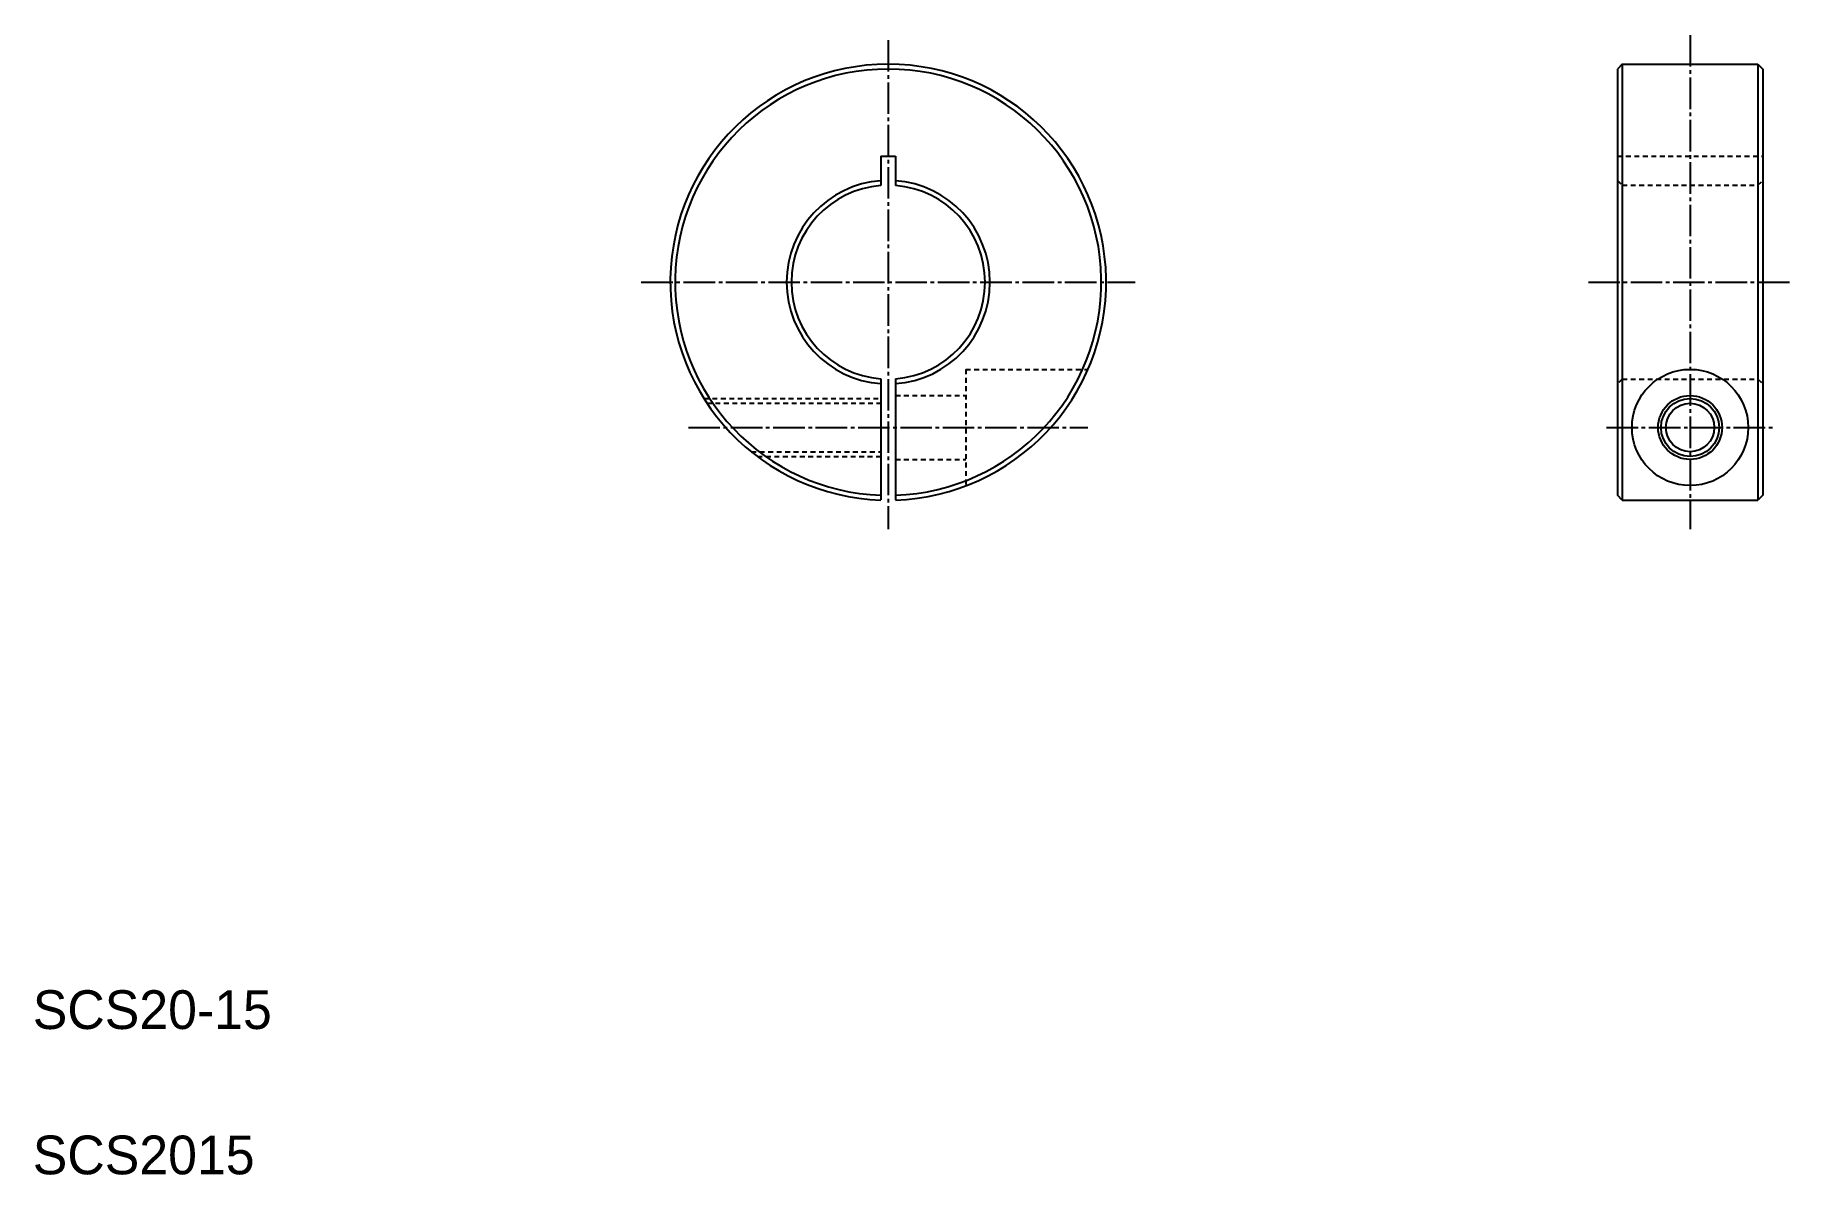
# Model space of a CAD drawing. Extents: x 10 to 192, y 10 to 128.
import ezdxf

# ---------------------------------------------------------------- set-up
doc = ezdxf.new("R2010")
doc.units = 0
doc.header["$LTSCALE"] = 0.25
doc.linetypes.add('CENTER', pattern=[17.5, 13, -1.5, 1.5, -1.5])
doc.linetypes.add('DASHED', pattern=[3.5, 2, -1.5])
doc.layers.get('0').update_dxf_attribs({"linetype": 'CONTINUOUS'})
doc.layers.add('CENTER', color=1, linetype='CENTER')

msp = doc.modelspace()

# ---------------------------------------------------------------- linework, layer by layer
at = {"color": 7, "linetype": 'CONTINUOUS'}
for p, q in [((174.11, 124.6), (173.61, 124.1)), ((173.61, 124.1), (173.61, 80.1)), ((174.11, 124.6), (174.11, 79.6)), ((174.11, 124.6), (188.11, 124.6)), ((188.11, 124.6), (188.11, 79.6)), ((188.11, 124.6), (188.61, 124.1)), ((188.61, 124.1), (188.61, 80.1)), ((97.57, 115.1), (97.57, 112.08)), ((97.57, 115.1), (99.07, 115.1)), ((99.07, 115.1), (99.07, 112.08)), ((97.57, 92.13), (97.57, 79.62)), ((99.07, 92.13), (99.07, 79.62)), ((174.11, 79.6), (173.61, 80.1)), ((188.61, 80.1), (188.11, 79.6)), ((174.11, 79.6), (188.11, 79.6))]:
    msp.add_line(p, q, dxfattribs=at)
at = {"color": 3, "linetype": 'DASHED'}
for p, q in [((173.61, 115.1), (188.61, 115.1)), ((173.61, 112.6), (174.11, 112.1)), ((188.11, 112.1), (188.61, 112.6)), ((174.11, 112.1), (188.11, 112.1)), ((106.32, 93.1), (106.32, 81.1)), ((106.32, 93.1), (118.94, 93.1)), ((174.11, 92.1), (173.61, 91.6)), ((174.11, 92.1), (188.11, 92.1)), ((188.11, 92.1), (188.61, 91.6)), ((79.29, 90.1), (97.57, 90.1)), ((79.61, 89.6), (97.57, 89.6)), ((99.07, 90.4), (106.32, 90.4)), ((84.18, 84.6), (97.57, 84.6)), ((84.82, 84.1), (97.57, 84.1)), ((99.07, 83.8), (106.32, 83.8)), ((106.32, 81.1), (106.4, 81.1))]:
    msp.add_line(p, q, dxfattribs=at)
for p, q in [((188.61, 113.1), (188.61, 113.1)), ((188.61, 102.1), (188.61, 102.1))]:
    msp.add_line(p, q)
msp.add_circle((181.11, 87.1), 6)
at = {"color": 7, "linetype": 'CONTINUOUS'}
for radius in [3.3, 2.5]:
    msp.add_circle((181.11, 87.1), radius, dxfattribs=at)
at = {"color": 3, "linetype": 'CONTINUOUS'}
msp.add_circle((181.11, 87.1), 3, dxfattribs=at)
at = {"color": 7, "linetype": 'CONTINUOUS'}
for radius, start, end in [(22.5, 271.9102, 268.0898), (22, 271.9536, 268.0464), (10.5, 94.096, 265.904), (10.5, 274.096, 85.904), (10, 94.3012, 265.6988), (10, 274.3012, 85.6988)]:
    msp.add_arc((98.32, 102.1), radius, start, end, dxfattribs=at)
at = {"layer": 'CENTER', "color": 1, "linetype": 'CENTER'}
for p, q in [((98.32, 127.1), (98.32, 76.6)), ((181.11, 127.6), (181.11, 76.6)), ((72.82, 102.1), (123.82, 102.1)), ((170.61, 102.1), (191.61, 102.1)), ((77.7, 87.1), (118.94, 87.1)), ((172.48, 87.1), (189.86, 87.1))]:
    msp.add_line(p, q, dxfattribs=at)

# ---------------------------------------------------------------- texts
for s, p in [('SCS20-15', (10, 25)), ('SCS2015', (10, 10))]:
    msp.add_text(s, height=4).set_placement(p)

doc.saveas('drawing.dxf')
